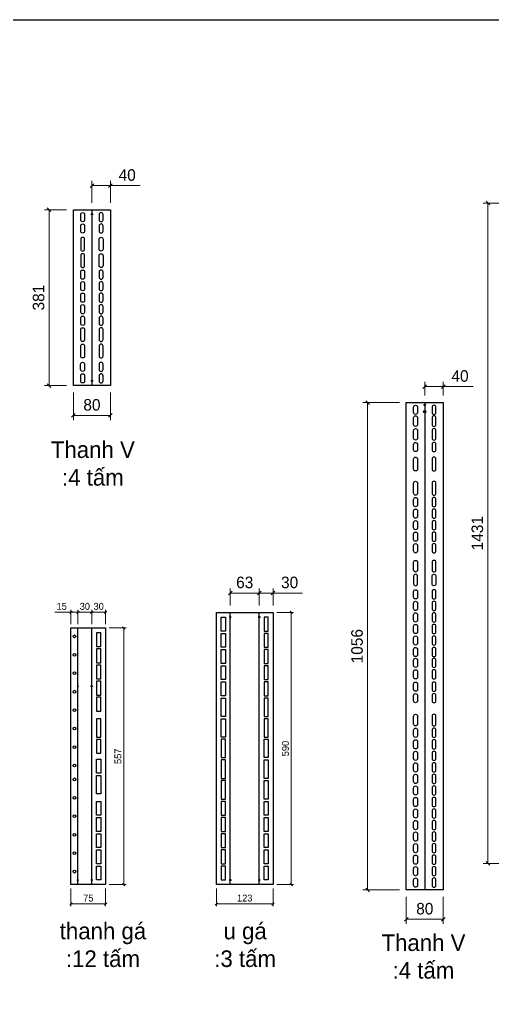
# Model space of a CAD drawing. Header units: millimetres. Extents: x 0 to 6126, y 0 to 4331.
# Drawn here: x 1167 to 2191, y 2197 to 4331 of the extents above; entities that cross this region are included whole.
import ezdxf
from ezdxf.enums import TextEntityAlignment as Align

# ---------------------------------------------------------------- set-up
doc = ezdxf.new("R2010")
doc.units = ezdxf.units.MM
doc.layers.add('CNC', color=7, linetype='Continuous')
doc.layers.add('DIM', color=253, linetype='Continuous')
doc.styles.add('Tahoma (Input Text)', font='tahoma.ttf')
doc.dimstyles.new('Dim-15', dxfattribs={"dimtxt": 15, "dimasz": 5, "dimexe": 5, "dimexo": 8, "dimgap": 5, "dimtad": 1, "dimdec": 0, "dimtxsty": 'Standard', "dimblk": 'OBLIQUE', "dimcen": 10, "dimclrd": 5, "dimclre": 5, "dimclrt": 3, "dimazin": 3, "dimtfac": 1, "dimtdec": 0, "dimtmove": 0, "dimatfit": 3, "dimldrblk": 'OBLIQUE', "dimlwd": 9, "dimlwe": 9})
doc.dimstyles.new('Dim-25', dxfattribs={"dimtxt": 25, "dimasz": 8, "dimexe": 10, "dimexo": 15, "dimgap": 10, "dimtad": 1, "dimdec": 0, "dimtxsty": 'Standard', "dimblk": 'OBLIQUE', "dimcen": 10, "dimclrd": 5, "dimclre": 5, "dimclrt": 3, "dimazin": 3, "dimtfac": 1, "dimtdec": 0, "dimtmove": 0, "dimatfit": 3, "dimldrblk": 'OBLIQUE', "dimlwd": 9, "dimlwe": 9})

# ---------------------------------------------------------------- blocks, each defined once
blk = doc.blocks.new('*D64')
at = {"color": 0, "linetype": 'ByBlock', "lineweight": -2}
for p, q in [((1395.4, 3010.6), (1390.4, 3015.6)), ((1390.4, 2459.1), (1395.4, 2454.1))]:
    blk.add_line(p, q, dxfattribs=at)
at = {"layer": 'Defpoints', "color": 0, "transparency": 16777216}
for p in [(1353.4, 3013.1), (1353.4, 2456.6), (1392.9, 2456.6)]:
    blk.add_point(p, dxfattribs=at)
at = {"layer": 'DIM', "color": 5, "lineweight": 9, "transparency": 16777216}
for p, q in [((1361.4, 3013.1), (1397.9, 3013.1)), ((1392.9, 3013.1), (1392.9, 2456.6)), ((1361.4, 2456.6), (1397.9, 2456.6))]:
    blk.add_line(p, q, dxfattribs=at)
at = {"layer": 'DIM', "color": 3, "transparency": 16777216, "insert": (1380.2, 2734.8), "char_height": 15, "attachment_point": 5, "rotation": 90}
blk.add_mtext('557', dxfattribs=at)
blk = doc.blocks.new('_Oblique')
at = {"color": 0, "linetype": 'ByBlock', "lineweight": -2}
blk.add_line((-0.5, -0.5), (0.5, 0.5), dxfattribs=at)
blk = doc.blocks.new('*D65')
at = {"color": 0, "linetype": 'ByBlock', "lineweight": -2}
for p, q in [((1280.9, 2417.3), (1275.9, 2412.3)), ((1350.9, 2412.3), (1355.9, 2417.3))]:
    blk.add_line(p, q, dxfattribs=at)
at = {"layer": 'Defpoints', "color": 0, "transparency": 16777216}
for p in [(1278.4, 2456.6), (1353.4, 2456.6), (1353.4, 2414.8)]:
    blk.add_point(p, dxfattribs=at)
at = {"layer": 'DIM', "color": 5, "lineweight": 9, "transparency": 16777216}
for p, q in [((1278.4, 2448.6), (1278.4, 2409.8)), ((1353.4, 2448.6), (1353.4, 2409.8)), ((1278.4, 2414.8), (1353.4, 2414.8))]:
    blk.add_line(p, q, dxfattribs=at)
at = {"layer": 'DIM', "color": 3, "transparency": 16777216, "insert": (1315.9, 2427.4), "char_height": 15, "attachment_point": 5}
blk.add_mtext('75', dxfattribs=at)
blk = doc.blocks.new('*D66')
at = {"color": 0, "linetype": 'ByBlock', "lineweight": -2}
for p, q in [((1295.9, 3049.6), (1290.9, 3044.6)), ((1320.9, 3044.6), (1325.9, 3049.6))]:
    blk.add_line(p, q, dxfattribs=at)
at = {"layer": 'Defpoints', "color": 0, "transparency": 16777216}
for p in [(1323.4, 3047.1), (1293.4, 3013.1), (1323.4, 3013.1)]:
    blk.add_point(p, dxfattribs=at)
at = {"layer": 'DIM', "color": 5, "lineweight": 9, "transparency": 16777216}
for p, q in [((1293.4, 3021.1), (1293.4, 3052.1)), ((1323.4, 3021.1), (1323.4, 3052.1)), ((1293.4, 3047.1), (1323.4, 3047.1))]:
    blk.add_line(p, q, dxfattribs=at)
at = {"layer": 'DIM', "color": 3, "transparency": 16777216, "insert": (1308.4, 3059.7), "char_height": 15, "attachment_point": 5}
blk.add_mtext('30', dxfattribs=at)
blk = doc.blocks.new('*D67')
at = {"color": 0, "linetype": 'ByBlock', "lineweight": -2}
for p, q in [((1325.9, 3049.6), (1320.9, 3044.6)), ((1350.9, 3044.6), (1355.9, 3049.6))]:
    blk.add_line(p, q, dxfattribs=at)
at = {"layer": 'Defpoints', "color": 0, "transparency": 16777216}
for p in [(1353.4, 3047.1), (1323.4, 3013.1), (1353.4, 3013.1)]:
    blk.add_point(p, dxfattribs=at)
at = {"layer": 'DIM', "color": 5, "lineweight": 9, "transparency": 16777216}
for p, q in [((1323.4, 3021.1), (1323.4, 3052.1)), ((1353.4, 3021.1), (1353.4, 3052.1)), ((1323.4, 3047.1), (1353.4, 3047.1))]:
    blk.add_line(p, q, dxfattribs=at)
at = {"layer": 'DIM', "color": 3, "transparency": 16777216, "insert": (1338.4, 3059.7), "char_height": 15, "attachment_point": 5}
blk.add_mtext('30', dxfattribs=at)
blk = doc.blocks.new('*D68')
at = {"color": 0, "linetype": 'ByBlock', "lineweight": -2}
for p, q in [((1280.9, 3049.6), (1275.9, 3044.6)), ((1290.9, 3044.6), (1295.9, 3049.6))]:
    blk.add_line(p, q, dxfattribs=at)
at = {"layer": 'Defpoints', "color": 0, "transparency": 16777216}
for p in [(1278.4, 3047.1), (1278.4, 3013.1), (1293.4, 3013.1)]:
    blk.add_point(p, dxfattribs=at)
at = {"layer": 'DIM', "color": 5, "lineweight": 9, "transparency": 16777216}
for p, q in [((1278.4, 3021.1), (1278.4, 3052.1)), ((1293.4, 3021.1), (1293.4, 3052.1)), ((1278.4, 3047.1), (1243.2, 3047.1)), ((1293.4, 3047.1), (1278.4, 3047.1))]:
    blk.add_line(p, q, dxfattribs=at)
at = {"layer": 'DIM', "color": 3, "transparency": 16777216, "insert": (1258.3, 3059.7), "char_height": 15, "attachment_point": 5}
blk.add_mtext('15', dxfattribs=at)
blk = doc.blocks.new('f3daunguoc')
at = {"layer": 'CNC', "color": 2, "lineweight": -3}
blk.add_circle((0, 0), 1.5, dxfattribs=at)
blk = doc.blocks.new('f2dauxuoi')
at = {"layer": 'CNC', "color": 2, "lineweight": -3}
blk.add_circle((0, 0), 1, dxfattribs=at)
blk = doc.blocks.new('*D69')
at = {"color": 0, "linetype": 'ByBlock', "lineweight": -2}
for p, q in [((1758.3, 3044.1), (1753.3, 3049.1)), ((1753.3, 2459.1), (1758.3, 2454.1))]:
    blk.add_line(p, q, dxfattribs=at)
at = {"layer": 'Defpoints', "color": 0, "transparency": 16777216}
for p in [(1716.4, 3046.6), (1716.4, 2456.6), (1755.8, 2456.6)]:
    blk.add_point(p, dxfattribs=at)
at = {"layer": 'DIM', "color": 5, "lineweight": 9, "transparency": 16777216}
for p, q in [((1724.4, 3046.6), (1760.8, 3046.6)), ((1755.8, 3046.6), (1755.8, 2456.6)), ((1724.4, 2456.6), (1760.8, 2456.6))]:
    blk.add_line(p, q, dxfattribs=at)
at = {"layer": 'DIM', "color": 3, "transparency": 16777216, "insert": (1743.2, 2751.6), "char_height": 15, "attachment_point": 5, "rotation": 90}
blk.add_mtext('590', dxfattribs=at)
blk = doc.blocks.new('*D70')
at = {"color": 0, "linetype": 'ByBlock', "lineweight": -2}
for p, q in [((1595.9, 2417.3), (1590.9, 2412.3)), ((1713.9, 2412.3), (1718.9, 2417.3))]:
    blk.add_line(p, q, dxfattribs=at)
at = {"layer": 'Defpoints', "color": 0, "transparency": 16777216}
for p in [(1593.4, 2456.6), (1716.4, 2456.6), (1716.4, 2414.8)]:
    blk.add_point(p, dxfattribs=at)
at = {"layer": 'DIM', "color": 5, "lineweight": 9, "transparency": 16777216}
for p, q in [((1593.4, 2448.6), (1593.4, 2409.8)), ((1716.4, 2448.6), (1716.4, 2409.8)), ((1593.4, 2414.8), (1716.4, 2414.8))]:
    blk.add_line(p, q, dxfattribs=at)
at = {"layer": 'DIM', "color": 3, "transparency": 16777216, "insert": (1654.9, 2427.4), "char_height": 15, "attachment_point": 5}
blk.add_mtext('123', dxfattribs=at)
blk = doc.blocks.new('*D71')
at = {"color": 0, "linetype": 'ByBlock', "lineweight": -2}
for p, q in [((1690.4, 3092.7), (1682.4, 3084.7)), ((1712.4, 3084.7), (1720.4, 3092.7))]:
    blk.add_line(p, q, dxfattribs=at)
at = {"layer": 'Defpoints', "color": 0, "ltscale": 3, "transparency": 16777216}
for p in [(1716.4, 3088.7), (1686.4, 3046.6), (1716.4, 3046.6)]:
    blk.add_point(p, dxfattribs=at)
at = {"layer": 'DIM', "color": 5, "lineweight": 9, "ltscale": 3, "transparency": 16777216}
for p, q in [((1686.4, 3061.6), (1686.4, 3098.7)), ((1716.4, 3061.6), (1716.4, 3098.7)), ((1686.4, 3088.7), (1716.4, 3088.7)), ((1716.4, 3088.7), (1780.1, 3088.7))]:
    blk.add_line(p, q, dxfattribs=at)
at = {"layer": 'DIM', "color": 3, "ltscale": 3, "transparency": 16777216, "insert": (1752.2, 3111.5), "char_height": 25, "attachment_point": 5}
blk.add_mtext('30', dxfattribs=at)
blk = doc.blocks.new('*D72')
at = {"color": 0, "linetype": 'ByBlock', "lineweight": -2}
for p, q in [((1627.4, 3092.7), (1619.4, 3084.7)), ((1682.4, 3084.7), (1690.4, 3092.7))]:
    blk.add_line(p, q, dxfattribs=at)
at = {"layer": 'Defpoints', "color": 0, "ltscale": 3, "transparency": 16777216}
for p in [(1686.4, 3088.7), (1623.4, 3046.6), (1686.4, 3046.6)]:
    blk.add_point(p, dxfattribs=at)
at = {"layer": 'DIM', "color": 5, "lineweight": 9, "ltscale": 3, "transparency": 16777216}
for p, q in [((1623.4, 3061.6), (1623.4, 3098.7)), ((1686.4, 3061.6), (1686.4, 3098.7)), ((1623.4, 3088.7), (1686.4, 3088.7))]:
    blk.add_line(p, q, dxfattribs=at)
at = {"layer": 'DIM', "color": 3, "ltscale": 3, "transparency": 16777216, "insert": (1654.9, 3111.5), "char_height": 25, "attachment_point": 5}
blk.add_mtext('63', dxfattribs=at)
blk = doc.blocks.new('*D73')
at = {"color": 0, "linetype": 'ByBlock', "lineweight": -2}
for p, q in [((1327.8, 3975.7), (1319.8, 3967.7)), ((1359.8, 3967.7), (1367.8, 3975.7))]:
    blk.add_line(p, q, dxfattribs=at)
at = {"layer": 'Defpoints', "color": 0, "ltscale": 3, "transparency": 16777216}
for p in [(1363.8, 3971.7), (1323.8, 3919.5), (1363.8, 3919.5)]:
    blk.add_point(p, dxfattribs=at)
at = {"layer": 'DIM', "color": 5, "lineweight": 9, "ltscale": 3, "transparency": 16777216}
for p, q in [((1323.8, 3934.5), (1323.8, 3981.7)), ((1323.8, 3971.7), (1363.8, 3971.7)), ((1363.8, 3934.5), (1363.8, 3981.7)), ((1363.8, 3971.7), (1428.5, 3971.7))]:
    blk.add_line(p, q, dxfattribs=at)
at = {"layer": 'DIM', "color": 3, "ltscale": 3, "transparency": 16777216, "insert": (1400.2, 3994.5), "char_height": 25, "attachment_point": 5}
blk.add_mtext('40', dxfattribs=at)
blk = doc.blocks.new('*D74')
at = {"color": 0, "linetype": 'ByBlock', "lineweight": -2}
for p, q in [((1235, 3915.5), (1227, 3923.5)), ((1227, 3542.3), (1235, 3534.3))]:
    blk.add_line(p, q, dxfattribs=at)
at = {"layer": 'Defpoints', "color": 0, "ltscale": 3, "transparency": 16777216}
for p in [(1283.8, 3919.5), (1231, 3538.3), (1283.8, 3538.3)]:
    blk.add_point(p, dxfattribs=at)
at = {"layer": 'DIM', "color": 5, "lineweight": 9, "ltscale": 3, "transparency": 16777216}
for p, q in [((1268.8, 3919.5), (1221, 3919.5)), ((1231, 3919.5), (1231, 3538.3)), ((1268.8, 3538.3), (1221, 3538.3))]:
    blk.add_line(p, q, dxfattribs=at)
at = {"layer": 'DIM', "color": 3, "ltscale": 3, "transparency": 16777216, "insert": (1208.3, 3728.9), "char_height": 25, "attachment_point": 5, "rotation": 90}
blk.add_mtext('381', dxfattribs=at)
blk = doc.blocks.new('*D75')
at = {"color": 0, "linetype": 'ByBlock', "lineweight": -2}
for p, q in [((2049.1, 3540.1), (2041.1, 3532.1)), ((2081.1, 3532.1), (2089.1, 3540.1))]:
    blk.add_line(p, q, dxfattribs=at)
at = {"layer": 'Defpoints', "color": 0, "ltscale": 3, "transparency": 16777216}
for p in [(2085.1, 3536.1), (2045.1, 3501.5), (2085.1, 3501.5)]:
    blk.add_point(p, dxfattribs=at)
at = {"layer": 'DIM', "color": 5, "lineweight": 9, "ltscale": 3, "transparency": 16777216}
for p, q in [((2045.1, 3516.5), (2045.1, 3546.1)), ((2085.1, 3516.5), (2085.1, 3546.1)), ((2045.1, 3536.1), (2085.1, 3536.1)), ((2085.1, 3536.1), (2149.9, 3536.1))]:
    blk.add_line(p, q, dxfattribs=at)
at = {"layer": 'DIM', "color": 3, "ltscale": 3, "transparency": 16777216, "insert": (2121.5, 3558.9), "char_height": 25, "attachment_point": 5}
blk.add_mtext('40', dxfattribs=at)
blk = doc.blocks.new('*D76')
at = {"color": 0, "linetype": 'ByBlock', "lineweight": -2}
for p, q in [((1925.2, 3497.5), (1917.2, 3505.5)), ((1917.2, 2449.3), (1925.2, 2441.3))]:
    blk.add_line(p, q, dxfattribs=at)
at = {"layer": 'Defpoints', "color": 0, "ltscale": 3, "transparency": 16777216}
for p in [(2005.1, 3501.5), (1921.2, 2445.3), (2005.1, 2445.3)]:
    blk.add_point(p, dxfattribs=at)
at = {"layer": 'DIM', "color": 5, "lineweight": 9, "ltscale": 3, "transparency": 16777216}
for p, q in [((1990.1, 3501.5), (1911.2, 3501.5)), ((1921.2, 3501.5), (1921.2, 2445.3)), ((1990.1, 2445.3), (1911.2, 2445.3))]:
    blk.add_line(p, q, dxfattribs=at)
at = {"layer": 'DIM', "color": 3, "ltscale": 3, "transparency": 16777216, "insert": (1898.4, 2973.4), "char_height": 25, "attachment_point": 5, "rotation": 90}
blk.add_mtext('1056', dxfattribs=at)
blk = doc.blocks.new('*D78')
at = {"color": 0, "linetype": 'ByBlock', "lineweight": -2}
for p, q in [((2185.9, 3929.9), (2177.9, 3937.9)), ((2177.9, 2506.7), (2185.9, 2498.7))]:
    blk.add_line(p, q, dxfattribs=at)
at = {"layer": 'Defpoints', "color": 0, "ltscale": 3, "transparency": 16777216}
for p in [(2260.5, 3933.9), (2181.9, 2502.7), (2260.5, 2502.7)]:
    blk.add_point(p, dxfattribs=at)
at = {"layer": 'DIM', "color": 5, "lineweight": 9, "ltscale": 3, "transparency": 16777216}
for p, q in [((2245.5, 3933.9), (2171.9, 3933.9)), ((2181.9, 3933.9), (2181.9, 2502.7)), ((2245.5, 2502.7), (2171.9, 2502.7))]:
    blk.add_line(p, q, dxfattribs=at)
at = {"layer": 'DIM', "color": 3, "ltscale": 3, "transparency": 16777216, "insert": (2159.1, 3218.3), "char_height": 25, "attachment_point": 5, "rotation": 90}
blk.add_mtext('1431', dxfattribs=at)
blk = doc.blocks.new('*D79')
at = {"color": 0, "linetype": 'ByBlock', "lineweight": -2}
for p, q in [((2009.1, 2385.6), (2001.1, 2377.6)), ((2081.1, 2377.6), (2089.1, 2385.6))]:
    blk.add_line(p, q, dxfattribs=at)
at = {"layer": 'Defpoints', "color": 0, "ltscale": 3, "transparency": 16777216}
for p in [(2005.1, 2445.3), (2085.1, 2445.3), (2085.1, 2381.6)]:
    blk.add_point(p, dxfattribs=at)
at = {"layer": 'DIM', "color": 5, "lineweight": 9, "ltscale": 3, "transparency": 16777216}
for p, q in [((2005.1, 2430.3), (2005.1, 2371.6)), ((2085.1, 2430.3), (2085.1, 2371.6)), ((2005.1, 2381.6), (2085.1, 2381.6))]:
    blk.add_line(p, q, dxfattribs=at)
at = {"layer": 'DIM', "color": 3, "ltscale": 3, "transparency": 16777216, "insert": (2045.1, 2404.3), "char_height": 25, "attachment_point": 5}
blk.add_mtext('80', dxfattribs=at)
blk = doc.blocks.new('*D81')
at = {"color": 0, "linetype": 'ByBlock', "lineweight": -2}
for p, q in [((1287.8, 3477.6), (1279.8, 3469.6)), ((1359.8, 3469.6), (1367.8, 3477.6))]:
    blk.add_line(p, q, dxfattribs=at)
at = {"layer": 'Defpoints', "color": 0, "ltscale": 3, "transparency": 16777216}
for p in [(1283.8, 3538.3), (1363.8, 3538.3), (1363.8, 3473.6)]:
    blk.add_point(p, dxfattribs=at)
at = {"layer": 'DIM', "color": 5, "lineweight": 9, "ltscale": 3, "transparency": 16777216}
for p, q in [((1283.8, 3523.3), (1283.8, 3463.6)), ((1363.8, 3523.3), (1363.8, 3463.6)), ((1283.8, 3473.6), (1363.8, 3473.6))]:
    blk.add_line(p, q, dxfattribs=at)
at = {"layer": 'DIM', "color": 3, "ltscale": 3, "transparency": 16777216, "insert": (1323.8, 3496.4), "char_height": 25, "attachment_point": 5}
blk.add_mtext('80', dxfattribs=at)
blk = doc.blocks.new('khungtenAsean2')
at = {"color": 7}
blk.add_lwpolyline([(0, 0), (2970, 0), (2970, -2100), (0, -2100)], close=True, dxfattribs=at)
at = {"color": 1, "style": 'Tahoma (Input Text)', "flags": 8}
for tag, p in [('#01', (137.1, -2021.3)), ('#03', (506.6, -2019.3)), ('#05', (1106.6, -2021.3)), ('#07', (1834.7, -2021.3)), ('#09', (2146.7, -2021.3)), ('#02', (98.5, -2081.3)), ('#04', (486.1, -2081.3)), ('#06', (1065.3, -2081.3)), ('#08', (1817.4, -2081.3)), ('#10', (2146.7, -2081.3))]:
    blk.add_attdef(tag, p, '', height=25, dxfattribs=at)
blk.add_attdef('#11', text='', height=25, dxfattribs=at).set_placement((2915, -2067.3), align=Align.CENTER)

msp = doc.modelspace()

# ---------------------------------------------------------------- linework, layer by layer
at = {"color": 7}
for p, q in [((1323.8, 3919.5), (1323.8, 3538.3)), ((2045.1, 3501.5), (2045.1, 2445.3)), ((1593.4, 3046.6), (1716.4, 3046.6)), ((1593.4, 2456.6), (1593.4, 3046.6)), ((1623.4, 2456.6), (1623.4, 3046.6)), ((1686.4, 2456.6), (1686.4, 3046.6)), ((1716.4, 3046.6), (1716.4, 2456.6)), ((1278.4, 3013.1), (1353.4, 3013.1)), ((1278.4, 2456.6), (1278.4, 3013.1)), ((1293.4, 2456.6), (1293.4, 3013.1)), ((1323.4, 2456.6), (1323.4, 3013.1)), ((1353.4, 3013.1), (1353.4, 2456.6)), ((1353.4, 2456.6), (1278.4, 2456.6)), ((1716.4, 2456.6), (1593.4, 2456.6))]:
    msp.add_line(p, q, dxfattribs=at)
for points in [[(1283.8, 3919.5), (1363.8, 3919.5), (1363.8, 3538.3), (1283.8, 3538.3)], [(2005.1, 3501.5), (2085.1, 3501.5), (2085.1, 2445.3), (2005.1, 2445.3)]]:
    msp.add_lwpolyline(points, close=True, dxfattribs=at)
at = {"color": 2, "ltscale": 0.5}
for points in [[(1308, 3909), (1308, 3897.5, -1), (1299.5, 3897.5), (1299.5, 3909, -1)], [(1339.5, 3909), (1339.5, 3897.5, 1), (1348, 3897.5), (1348, 3909, 1)], [(1308, 3884.5), (1308, 3873, -1), (1299.5, 3873), (1299.5, 3884.5, -1)], [(1339.5, 3884.5), (1339.5, 3873, 1), (1348, 3873), (1348, 3884.5, 1)], [(1308, 3833.9), (1308, 3855.4, 1), (1299.5, 3855.4), (1299.5, 3833.9, 1)], [(1339.5, 3833.9), (1339.5, 3855.4, -1), (1348, 3855.4), (1348, 3833.9, -1)], [(1308, 3798.3), (1308, 3819.8, 1), (1299.5, 3819.8), (1299.5, 3798.3, 1)], [(1339.5, 3798.3), (1339.5, 3819.8, -1), (1348, 3819.8), (1348, 3798.3, -1)], [(1308, 3784.5), (1308, 3773, -1), (1299.5, 3773), (1299.5, 3784.5, -1)], [(1339.5, 3784.5), (1339.5, 3773, 1), (1348, 3773), (1348, 3784.5, 1)], [(1308, 3759.5), (1308, 3748, -1), (1299.5, 3748), (1299.5, 3759.5, -1)], [(1339.5, 3759.5), (1339.5, 3748, 1), (1348, 3748), (1348, 3759.5, 1)], [(1308, 3734.5), (1308, 3723, -1), (1299.5, 3723), (1299.5, 3734.5, -1)], [(1339.5, 3734.5), (1339.5, 3723, 1), (1348, 3723), (1348, 3734.5, 1)], [(1308, 3709.5), (1308, 3698, -1), (1299.5, 3698), (1299.5, 3709.5, -1)], [(1339.5, 3709.5), (1339.5, 3698, 1), (1348, 3698), (1348, 3709.5, 1)], [(1308, 3684.5), (1308, 3673, -1), (1299.5, 3673), (1299.5, 3684.5, -1)], [(1339.5, 3684.5), (1339.5, 3673, 1), (1348, 3673), (1348, 3684.5, 1)], [(1308, 3659.5), (1308, 3638, -1), (1299.5, 3638), (1299.5, 3659.5, -1)], [(1339.5, 3659.5), (1339.5, 3638, 1), (1348, 3638), (1348, 3659.5, 1)], [(1308, 3623.8), (1308, 3602.3, -1), (1299.5, 3602.3), (1299.5, 3623.8, -1)], [(1339.5, 3623.8), (1339.5, 3602.3, 1), (1348, 3602.3), (1348, 3623.8, 1)], [(1307.8, 3584.6), (1307.8, 3573.1, -1), (1299.3, 3573.1), (1299.3, 3584.6, -1)], [(1339.3, 3584.6), (1339.3, 3573.1, 1), (1347.8, 3573.1), (1347.8, 3584.6, 1)], [(1308, 3559.6), (1308, 3548.1, -1), (1299.5, 3548.1), (1299.5, 3559.6, -1)], [(1339.5, 3559.6), (1339.5, 3548.1, 1), (1348, 3548.1), (1348, 3559.6, 1)], [(2029.4, 3491.5), (2029.4, 3480, -1), (2020.9, 3480), (2020.9, 3491.5, -1)], [(2060.9, 3491.5), (2060.9, 3480, 1), (2069.4, 3480), (2069.4, 3491.5, 1)], [(2029.4, 3468.5), (2029.4, 3454, -1), (2020.9, 3454), (2020.9, 3468.5, -1)], [(2060.9, 3468.5), (2060.9, 3454, 1), (2069.4, 3454), (2069.4, 3468.5, 1)], [(2029.4, 3440.8), (2029.4, 3424.3, -1), (2020.9, 3424.3), (2020.9, 3440.8, -1)], [(2060.9, 3440.8), (2060.9, 3424.3, 1), (2069.4, 3424.3), (2069.4, 3440.8, 1)], [(2029.4, 3410.8), (2029.4, 3399.3, -1), (2020.9, 3399.3), (2020.9, 3410.8, -1)], [(2060.9, 3410.8), (2060.9, 3399.3, 1), (2069.4, 3399.3), (2069.4, 3410.8, 1)], [(2029.4, 3378.9), (2029.4, 3357.4, -1), (2020.9, 3357.4), (2020.9, 3378.9, -1)], [(2060.9, 3378.9), (2060.9, 3357.4, 1), (2069.4, 3357.4), (2069.4, 3378.9, 1)], [(2029.4, 3326.5), (2029.4, 3305, -1), (2020.9, 3305), (2020.9, 3326.5, -1)], [(2060.9, 3326.5), (2060.9, 3305, 1), (2069.4, 3305), (2069.4, 3326.5, 1)], [(2029.4, 3291.5), (2029.4, 3280, -1), (2020.9, 3280), (2020.9, 3291.5, -1)], [(2060.9, 3291.5), (2060.9, 3280, 1), (2069.4, 3280), (2069.4, 3291.5, 1)], [(2029.4, 3266.5), (2029.4, 3255, -1), (2020.9, 3255), (2020.9, 3266.5, -1)], [(2060.9, 3266.5), (2060.9, 3255, 1), (2069.4, 3255), (2069.4, 3266.5, 1)], [(2029.4, 3241.5), (2029.4, 3230, -1), (2020.9, 3230), (2020.9, 3241.5, -1)], [(2060.9, 3241.5), (2060.9, 3230, 1), (2069.4, 3230), (2069.4, 3241.5, 1)], [(2029.4, 3216.5), (2029.4, 3205, -1), (2020.9, 3205), (2020.9, 3216.5, -1)], [(2060.9, 3216.5), (2060.9, 3205, 1), (2069.4, 3205), (2069.4, 3216.5, 1)], [(2029.4, 3191.5), (2029.4, 3180, -1), (2020.9, 3180), (2020.9, 3191.5, -1)], [(2060.9, 3191.5), (2060.9, 3180, 1), (2069.4, 3180), (2069.4, 3191.5, 1)], [(2029.4, 3155.2), (2029.4, 3138.7, -1), (2020.9, 3138.7), (2020.9, 3155.2, -1)], [(2060.9, 3155.2), (2060.9, 3138.7, 1), (2069.4, 3138.7), (2069.4, 3155.2, 1)], [(2029.4, 3108.6), (2029.4, 3125.1, 1), (2020.9, 3125.1), (2020.9, 3108.6, 1)], [(2060.9, 3108.6), (2060.9, 3125.1, -1), (2069.4, 3125.1), (2069.4, 3108.6, -1)], [(2029.4, 3091.5), (2029.4, 3080, -1), (2020.9, 3080), (2020.9, 3091.5, -1)], [(2060.9, 3091.5), (2060.9, 3080, 1), (2069.4, 3080), (2069.4, 3091.5, 1)], [(2029.4, 3066.5), (2029.4, 3055, -1), (2020.9, 3055), (2020.9, 3066.5, -1)], [(2060.9, 3066.5), (2060.9, 3055, 1), (2069.4, 3055), (2069.4, 3066.5, 1)], [(2029.4, 3041.5), (2029.4, 3030, -1), (2020.9, 3030), (2020.9, 3041.5, -1)], [(2060.9, 3041.5), (2060.9, 3030, 1), (2069.4, 3030), (2069.4, 3041.5, 1)], [(2029.4, 3016.5), (2029.4, 3005, -1), (2020.9, 3005), (2020.9, 3016.5, -1)], [(2060.9, 3016.5), (2060.9, 3005, 1), (2069.4, 3005), (2069.4, 3016.5, 1)], [(2029.4, 2991.5), (2029.4, 2980, -1), (2020.9, 2980), (2020.9, 2991.5, -1)], [(2060.9, 2991.5), (2060.9, 2980, 1), (2069.4, 2980), (2069.4, 2991.5, 1)], [(2029.4, 2966.5), (2029.4, 2955, -1), (2020.9, 2955), (2020.9, 2966.5, -1)], [(2060.9, 2966.5), (2060.9, 2955, 1), (2069.4, 2955), (2069.4, 2966.5, 1)], [(2029.4, 2943.1), (2029.4, 2931.6, -1), (2020.9, 2931.6), (2020.9, 2943.1, -1)], [(2060.9, 2943.1), (2060.9, 2931.6, 1), (2069.4, 2931.6), (2069.4, 2943.1, 1)], [(2029.4, 2918.1), (2029.4, 2906.6, -1), (2020.9, 2906.6), (2020.9, 2918.1, -1)], [(2060.9, 2918.1), (2060.9, 2906.6, 1), (2069.4, 2906.6), (2069.4, 2918.1, 1)], [(2029.4, 2891.5), (2029.4, 2880, -1), (2020.9, 2880), (2020.9, 2891.5, -1)], [(2060.9, 2891.5), (2060.9, 2880, 1), (2069.4, 2880), (2069.4, 2891.5, 1)], [(2029.4, 2866.5), (2029.4, 2855, -1), (2020.9, 2855), (2020.9, 2866.5, -1)], [(2060.9, 2866.5), (2060.9, 2855, 1), (2069.4, 2855), (2069.4, 2866.5, 1)], [(2029.4, 2821.5), (2029.4, 2805, -1), (2020.9, 2805), (2020.9, 2821.5, -1)], [(2060.9, 2821.5), (2060.9, 2805, 1), (2069.4, 2805), (2069.4, 2821.5, 1)], [(2029.4, 2791.5), (2029.4, 2780, -1), (2020.9, 2780), (2020.9, 2791.5, -1)], [(2060.9, 2791.5), (2060.9, 2780, 1), (2069.4, 2780), (2069.4, 2791.5, 1)], [(2029.4, 2766.5), (2029.4, 2755, -1), (2020.9, 2755), (2020.9, 2766.5, -1)], [(2060.9, 2766.5), (2060.9, 2755, 1), (2069.4, 2755), (2069.4, 2766.5, 1)], [(2029.4, 2741.5), (2029.4, 2730, -1), (2020.9, 2730), (2020.9, 2741.5, -1)], [(2060.9, 2741.5), (2060.9, 2730, 1), (2069.4, 2730), (2069.4, 2741.5, 1)], [(2029.4, 2716.5), (2029.4, 2705, -1), (2020.9, 2705), (2020.9, 2716.5, -1)], [(2060.9, 2716.5), (2060.9, 2705, 1), (2069.4, 2705), (2069.4, 2716.5, 1)], [(2029.4, 2691.5), (2029.4, 2680, -1), (2020.9, 2680), (2020.9, 2691.5, -1)], [(2060.9, 2691.5), (2060.9, 2680, 1), (2069.4, 2680), (2069.4, 2691.5, 1)], [(2029.4, 2666.5), (2029.4, 2655, -1), (2020.9, 2655), (2020.9, 2666.5, -1)], [(2060.9, 2666.5), (2060.9, 2655, 1), (2069.4, 2655), (2069.4, 2666.5, 1)], [(2029.4, 2641.5), (2029.4, 2630, -1), (2020.9, 2630), (2020.9, 2641.5, -1)], [(2060.9, 2641.5), (2060.9, 2630, 1), (2069.4, 2630), (2069.4, 2641.5, 1)], [(2029.4, 2616.5), (2029.4, 2605, -1), (2020.9, 2605), (2020.9, 2616.5, -1)], [(2060.9, 2616.5), (2060.9, 2605, 1), (2069.4, 2605), (2069.4, 2616.5, 1)], [(2029.4, 2591.5), (2029.4, 2580, -1), (2020.9, 2580), (2020.9, 2591.5, -1)], [(2060.9, 2591.5), (2060.9, 2580, 1), (2069.4, 2580), (2069.4, 2591.5, 1)], [(2029.4, 2566.5), (2029.4, 2555, -1), (2020.9, 2555), (2020.9, 2566.5, -1)], [(2060.9, 2566.5), (2060.9, 2555, 1), (2069.4, 2555), (2069.4, 2566.5, 1)], [(2029.4, 2541.5), (2029.4, 2530, -1), (2020.9, 2530), (2020.9, 2541.5, -1)], [(2060.9, 2541.5), (2060.9, 2530, 1), (2069.4, 2530), (2069.4, 2541.5, 1)], [(2029.4, 2516.5), (2029.4, 2505, -1), (2020.9, 2505), (2020.9, 2516.5, -1)], [(2060.9, 2516.5), (2060.9, 2505, 1), (2069.4, 2505), (2069.4, 2516.5, 1)], [(2029.4, 2491.5), (2029.4, 2480, -1), (2020.9, 2480), (2020.9, 2491.5, -1)], [(2060.9, 2491.5), (2060.9, 2480, 1), (2069.4, 2480), (2069.4, 2491.5, 1)], [(2029.4, 2466.8), (2029.4, 2455.3, -1), (2020.9, 2455.3), (2020.9, 2466.8, -1)], [(2060.9, 2466.8), (2060.9, 2455.3, 1), (2069.4, 2455.3), (2069.4, 2466.8, 1)]]:
    msp.add_lwpolyline(points, format="xyb", close=True, dxfattribs=at)
at = {"color": 2}
for points in [[(1612.9, 3006.1), (1603.9, 3006.1), (1603.9, 3036.1), (1612.9, 3036.1)], [(1696.9, 3006.1), (1705.9, 3006.1), (1705.9, 3036.1), (1696.9, 3036.1)], [(1333.9, 2972.6), (1342.9, 2972.6), (1342.9, 3002.6), (1333.9, 3002.6)], [(1612.9, 2971.1), (1603.9, 2971.1), (1603.9, 3001.1), (1612.9, 3001.1)], [(1696.9, 2971.1), (1705.9, 2971.1), (1705.9, 3001.1), (1696.9, 3001.1)], [(1333.9, 2937.6), (1342.9, 2937.6), (1342.9, 2967.6), (1333.9, 2967.6)], [(1612.9, 2936.1), (1603.9, 2936.1), (1603.9, 2966.1), (1612.9, 2966.1)], [(1696.9, 2936.1), (1705.9, 2936.1), (1705.9, 2966.1), (1696.9, 2966.1)], [(1333.9, 2902.6), (1342.9, 2902.6), (1342.9, 2932.6), (1333.9, 2932.6)], [(1612.9, 2901.1), (1603.9, 2901.1), (1603.9, 2931.1), (1612.9, 2931.1)], [(1696.9, 2901.1), (1705.9, 2901.1), (1705.9, 2931.1), (1696.9, 2931.1)], [(1333.9, 2867.6), (1342.9, 2867.6), (1342.9, 2897.6), (1333.9, 2897.6)], [(1612.9, 2866.1), (1603.9, 2866.1), (1603.9, 2896.1), (1612.9, 2896.1)], [(1696.9, 2866.1), (1705.9, 2866.1), (1705.9, 2896.1), (1696.9, 2896.1)], [(1333.9, 2832.6), (1342.9, 2832.6), (1342.9, 2862.6), (1333.9, 2862.6)], [(1612.9, 2821.1), (1603.9, 2821.1), (1603.9, 2861.1), (1612.9, 2861.1)], [(1696.9, 2821.1), (1705.9, 2821.1), (1705.9, 2861.1), (1696.9, 2861.1)], [(1333.9, 2776.3), (1342.9, 2776.3), (1342.9, 2816.3), (1333.9, 2816.3)], [(1612.9, 2776.1), (1603.9, 2776.1), (1603.9, 2816.1), (1612.9, 2816.1)], [(1696.9, 2776.1), (1705.9, 2776.1), (1705.9, 2816.1), (1696.9, 2816.1)], [(1333.9, 2741.3), (1342.9, 2741.3), (1342.9, 2771.3), (1333.9, 2771.3)], [(1612.9, 2772), (1603.9, 2772), (1603.9, 2732), (1612.9, 2732)], [(1696.9, 2772), (1705.9, 2772), (1705.9, 2732), (1696.9, 2732)], [(1333.9, 2728.3), (1342.9, 2728.3), (1342.9, 2698.3), (1333.9, 2698.3)], [(1612.9, 2727), (1603.9, 2727), (1603.9, 2687), (1612.9, 2687)], [(1696.9, 2727), (1705.9, 2727), (1705.9, 2687), (1696.9, 2687)], [(1333.9, 2693.3), (1342.9, 2693.3), (1342.9, 2653.3), (1333.9, 2653.3)], [(1612.9, 2682), (1603.9, 2682), (1603.9, 2642), (1612.9, 2642)], [(1696.9, 2682), (1705.9, 2682), (1705.9, 2642), (1696.9, 2642)], [(1333.9, 2637), (1342.9, 2637), (1342.9, 2607), (1333.9, 2607)], [(1612.9, 2637), (1603.9, 2637), (1603.9, 2607), (1612.9, 2607)], [(1696.9, 2637), (1705.9, 2637), (1705.9, 2607), (1696.9, 2607)], [(1333.9, 2602), (1342.9, 2602), (1342.9, 2572), (1333.9, 2572)], [(1612.9, 2602), (1603.9, 2602), (1603.9, 2572), (1612.9, 2572)], [(1696.9, 2602), (1705.9, 2602), (1705.9, 2572), (1696.9, 2572)], [(1333.9, 2567), (1342.9, 2567), (1342.9, 2537), (1333.9, 2537)], [(1612.9, 2567), (1603.9, 2567), (1603.9, 2537), (1612.9, 2537)], [(1696.9, 2567), (1705.9, 2567), (1705.9, 2537), (1696.9, 2537)], [(1333.9, 2532), (1342.9, 2532), (1342.9, 2502), (1333.9, 2502)], [(1612.9, 2532), (1603.9, 2532), (1603.9, 2502), (1612.9, 2502)], [(1696.9, 2532), (1705.9, 2532), (1705.9, 2502), (1696.9, 2502)], [(1333.9, 2497), (1342.9, 2497), (1342.9, 2467), (1333.9, 2467)], [(1612.9, 2497), (1603.9, 2497), (1603.9, 2467), (1612.9, 2467)], [(1696.9, 2497), (1705.9, 2497), (1705.9, 2467), (1696.9, 2467)]]:
    msp.add_lwpolyline(points, close=True, dxfattribs=at)
at = {"color": 2, "ltscale": 3}
for centre in [(1323.8, 3909.5), (1323.8, 3548.3)]:
    msp.add_circle(centre, 1.5, dxfattribs=at)
at = {"color": 2, "ltscale": 0.5}
for centre, radius in [((2045.1, 3481.9), 2.5), ((2045.1, 3496.5), 1.5)]:
    msp.add_circle(centre, radius, dxfattribs=at)
at = {"color": 2}
for centre in [(1285.9, 2994.8), (1285.9, 2954.8), (1285.9, 2914.8), (1285.9, 2874.8), (1285.9, 2834.8), (1285.9, 2794.8), (1285.9, 2754.8), (1285.9, 2714.8), (1285.9, 2684.8), (1285.9, 2644.8), (1285.9, 2604.8), (1285.9, 2564.8), (1285.9, 2524.8), (1285.9, 2484.8)]:
    msp.add_circle(centre, 3, dxfattribs=at)

# ---------------------------------------------------------------- block references
at = {"color": 7, "xscale": 2.0625, "yscale": 2.0625, "zscale": 2.0625}
msp.add_blockref('khungtenAsean2', (0, 4331.3), dxfattribs=at)
at = {"lineweight": -3, "xscale": -1}
for p, rotation in [((1623.4, 3036.6), 90), ((1323.4, 2466.6), 270), ((1686.4, 2466.6), 270)]:
    msp.add_blockref('f3daunguoc', p, dxfattribs=dict(at, rotation=rotation))
at = {"lineweight": -3}
for name, p, rotation in [('f3daunguoc', (1686.4, 3036.6), 270), ('f3daunguoc', (1323.4, 2886.6), 270), ('f2dauxuoi', (1293.4, 2466.6), 180), ('f3daunguoc', (1623.4, 2466.6), 90)]:
    msp.add_blockref(name, p, dxfattribs=dict(at, rotation=rotation))
at = {"lineweight": -3, "xscale": -1}
msp.add_blockref('f2dauxuoi', (1293.4, 2886.6), dxfattribs=at)

# ---------------------------------------------------------------- texts
at = {"color": 2, "char_height": 36, "width": 775, "attachment_point": 5}
for s, insert in [('Thanh V\\P:4 tấm', (1325.8, 3369.1)), ('thanh gá \\P:12 tấm', (1347.7, 2325.9)), ('u gá \\P:3 tấm', (1655.8, 2325.9)), ('Thanh V\\P:4 tấm', (2042.2, 2300.6))]:
    msp.add_mtext(s, dxfattribs=dict(at, insert=insert))

# ---------------------------------------------------------------- dimensions: what is measured, and where the dimension line sits
at = {"layer": 'DIM', "color": 7, "ltscale": 3}
for base, p1, p2, picture, middle in [((1363.8, 3971.7), (1323.8, 3919.5), (1363.8, 3919.5), '*D73', (1400.2, 3994.5)), ((2085.1, 3536.1), (2045.1, 3501.5), (2085.1, 3501.5), '*D75', (2121.5, 3558.9)), ((1363.8, 3473.6), (1283.8, 3538.3), (1363.8, 3538.3), '*D81', (1323.8, 3496.4)), ((1686.4, 3088.7), (1623.4, 3046.6), (1686.4, 3046.6), '*D72', (1654.9, 3111.5)), ((1716.4, 3088.7), (1686.4, 3046.6), (1716.4, 3046.6), '*D71', (1752.2, 3111.5)), ((2085.1, 2381.6), (2005.1, 2445.3), (2085.1, 2445.3), '*D79', (2045.1, 2404.3))]:
    dim = msp.add_linear_dim(base=base, p1=p1, p2=p2, dimstyle='Dim-25', dxfattribs=at)
    dim.commit()
    dim.dimension.update_dxf_attribs({"geometry": picture, "text_midpoint": middle})
for base, p1, p2, picture, middle in [((2181.9, 2502.7), (2260.5, 3933.9), (2260.5, 2502.7), '*D78', (2159.1, 3218.3)), ((1231, 3538.3), (1283.8, 3919.5), (1283.8, 3538.3), '*D74', (1208.3, 3728.9)), ((1921.2, 2445.3), (2005.1, 3501.5), (2005.1, 2445.3), '*D76', (1898.4, 2973.4))]:
    dim = msp.add_linear_dim(base=base, p1=p1, p2=p2, angle=90, dimstyle='Dim-25', dxfattribs=at)
    dim.commit()
    dim.dimension.update_dxf_attribs({"geometry": picture, "text_midpoint": middle})
at = {"layer": 'DIM', "color": 7}
for base, p1, p2, picture, middle in [((1278.4, 3047.1), (1293.4, 3013.1), (1278.4, 3013.1), '*D68', (1258.3, 3059.7)), ((1353.4, 2414.8), (1278.4, 2456.6), (1353.4, 2456.6), '*D65', (1315.9, 2427.4)), ((1716.4, 2414.8), (1593.4, 2456.6), (1716.4, 2456.6), '*D70', (1654.9, 2427.4))]:
    dim = msp.add_linear_dim(base=base, p1=p1, p2=p2, dimstyle='Dim-15', dxfattribs=at)
    dim.commit()
    dim.dimension.update_dxf_attribs({"geometry": picture, "text_midpoint": middle})
for base, p1, p2, picture, middle in [((1323.4, 3047.1), (1293.4, 3013.1), (1323.4, 3013.1), '*D66', (1308.4, 3047.1)), ((1353.4, 3047.1), (1323.4, 3013.1), (1353.4, 3013.1), '*D67', (1338.4, 3047.1))]:
    dim = msp.add_linear_dim(base=base, p1=p1, p2=p2, dimstyle='Dim-15', dxfattribs=at)
    dim.commit()
    dim.dimension.update_dxf_attribs({"geometry": picture, "text_midpoint": middle, "dimtype": 160})
for base, p1, p2, picture, middle in [((1755.8, 2456.6), (1716.4, 3046.6), (1716.4, 2456.6), '*D69', (1743.2, 2751.6)), ((1392.8524475, 2456.583083), (1353.3826095, 3013.083083), (1353.3826095, 2456.583083), '*D64', (1380.2245484, 2734.833083))]:
    dim = msp.add_linear_dim(base=base, p1=p1, p2=p2, angle=90, dimstyle='Dim-15', dxfattribs=at)
    dim.commit()
    dim.dimension.update_dxf_attribs({"geometry": picture, "text_midpoint": middle})

doc.saveas('drawing.dxf')
